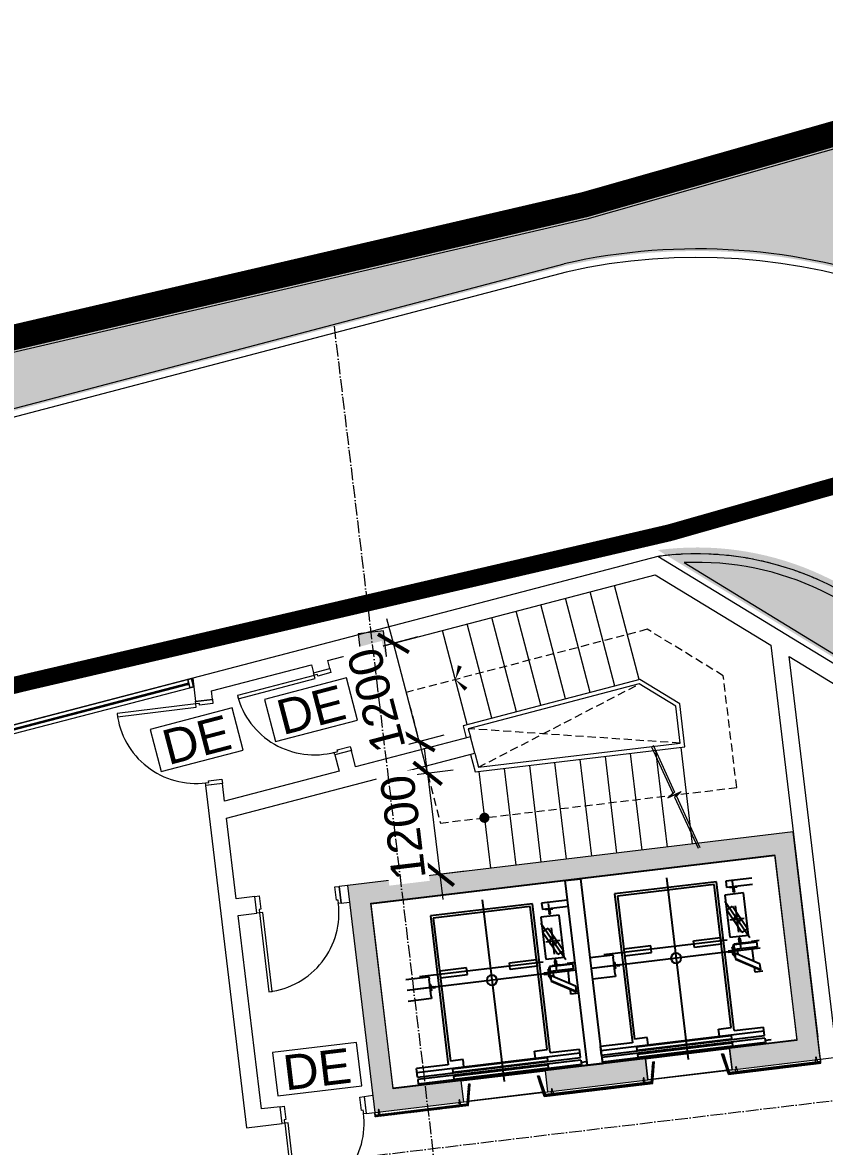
# Model space of a CAD drawing. Header units: millimetres. Extents: x -55734 to 162275, y 47779 to 197208.
# Drawn here: x 62458 to 71928, y 101981 to 115250 of the extents above; entities that cross this region are included whole.
import ezdxf
from ezdxf.enums import TextEntityAlignment as Align
from ezdxf.xclip import XClip

# ---------------------------------------------------------------- set-up
doc = ezdxf.new("R2010")
doc.units = ezdxf.units.MM
doc.header["$XCLIPFRAME"] = 0
for name, pattern in [('Grid Line', [4.2, 3, -0.6, 0, -0.6]), ('HIDDEN2', [4.7625, 3.175, -1.5875]), ('HIDDENX2', [0.75, 0.5, -0.25]), ('PHANTOM', [63.5, 31.75, -6.35, 6.35, -6.35, 6.35, -6.35])]:
    doc.linetypes.add(name, pattern=pattern)
for name, color, linetype, lineweight in [('@ color hatch', 7, 'Continuous', 13), ('A-FLOR-PATT', 8, 'Continuous', 9), ('Core - tb$0$A.Wall', 2, 'Continuous', 25), ('CUA', 31, 'Continuous', 9), ('DIM', 1, 'Continuous', 5), ('GRA', 211, 'Continuous', 9), ('HATCH', 9, 'Continuous', 9), ('HATCH-1', 8, 'Continuous', 5), ('LAT-GACH', 140, 'Continuous', 13), ('NET THAY 2', 55, 'Continuous', 5), ('NET-CAT', 3, 'Continuous', 15), ('NET-THAY', 2, 'Continuous', 9), ('NET-THAY-2', 55, 'Continuous', 13), ('TRUC', 225, 'Continuous', 5), ('X-COT HAM$0$LC.HA', 8, 'Continuous', 9), ('Y-GHI CHU PCCC$0$Z-CT1-GHI CHU TT$0$KI-HIEU', 6, 'Continuous', 13)]:
    doc.layers.add(name, color=color, linetype=linetype, lineweight=lineweight)
for name, color, linetype in [('CGXD', 5, 'HIDDEN2'), ('Core - tb$0$CT3 MBT 11-31$0$Nqh-ME-01', 8, 'Continuous'), ('RD-AB', 4, 'PHANTOM')]:
    doc.layers.add(name, color=color, linetype=linetype)
doc.styles.add('TA1', font='Font - TrueType - Arial.ttf')
doc.styles.add('Y-GHI CHU PCCC$0$Arial', font='Font - TrueType - Arial.ttf')
doc.dimstyles.new('D_200_KTx2', dxfattribs={"dimtxt": 400, "dimasz": 300, "dimexe": 300, "dimexo": 300, "dimgap": 160, "dimtad": 1, "dimdec": 0, "dimzin": 9, "dimtxsty": 'TA1', "dimblk": 'ARCHTICK', "dimcen": 1, "dimdle": 300, "dimclrd": 256, "dimclre": 256, "dimclrt": 7, "dimadec": 0, "dimazin": 0, "dimtfac": 1, "dimtdec": 0, "dimtix": 1, "dimtmove": 1, "dimatfit": 3, "dimldrblk": 'ARCHTICK', "dimfxl": 1, "dimtolj": 1, "dimtzin": 0, "dimlwd": -1, "dimlwe": -1, "dimarcsym": 0})
pattern_1 = [(0, (418126.44, 155406.3), (75, 75), [37.5, -112.5]), (90, (418145.19, 155387.55), (-75, 75), [37.5, -112.5])]

# ---------------------------------------------------------------- blocks, each defined once
blk = doc.blocks.new('ALC1807-ASCENT PLAZA-KET CAU_rvt-1-MẶT BẰNG TẦNG 1')
at = {"layer": 'X-COT HAM$0$LC.HA'}
blk.add_hatch(color=256, dxfattribs=at).paths.add_polyline_path([(66422, 36437), (66458, 36139), (66756, 36175), (66720, 36473)])
at = {"ltscale": 1000}
blk.add_lwpolyline([(66422, 36437), (66458, 36139), (66756, 36175), (66720, 36473)], close=True, dxfattribs=at)
blk = doc.blocks.new('CUA 1 CANH MO - 2 - Type 1000-1152409-MẶT BẰNG TẦNG 1')
at = {"layer": 'CUA', "lineweight": 5}
for p, q in [((-399, -102), (-399, 98)), ((-399, 98), (-349, 98)), ((-349, 98), (-349, -61)), ((551, 98), (601, 98)), ((551, -61), (551, 98)), ((601, 98), (601, -102)), ((-369, -102), (-399, -102)), ((-369, -61), (-369, -102)), ((-349, -61), (-369, -61)), ((571, -61), (551, -61)), ((571, -102), (571, -61)), ((601, -102), (571, -102))]:
    blk.add_line(p, q, dxfattribs=at)
at = {"layer": 'CUA'}
for p, q in [((-328, -102), (-368, -102)), ((-368, -102), (-368, -1040)), ((-328, -1040), (-328, -102)), ((-368, -1040), (-328, -1040))]:
    blk.add_line(p, q, dxfattribs=at)
at = {"layer": 'CUA', "lineweight": 5}
blk.add_arc((-368, -102), 938, 270, 0.5, dxfattribs=at)
blk = doc.blocks.new('*U79')
for points in [[(-1273, 50), (-50, 50), (0, -100), (0, 200), (50, 50), (1381, 50)], [(-1273, 0), (-50, 0), (0, -150), (0, 150), (50, 0), (1381, 0)]]:
    blk.add_lwpolyline(points)
blk = doc.blocks.new('Core - tb$0$CT3 MBT 11-31$0$tm')
at = {"layer": 'Core - tb$0$CT3 MBT 11-31$0$Nqh-ME-01'}
for p, q in [((-130, -1885), (-130, -115)), ((-130, -459), (-130, -150)), ((-270, -1751), (-270, -281)), ((-130, -469), (-130, -378)), ((854, -538), (854, -1663)), ((854, -538), (892, -538)), ((892, -538), (892, -1663)), ((939, -538), (939, -1663)), ((939, -538), (976, -538)), ((976, -538), (976, -1663)), ((-1085, -1125), (1073, -1125)), ((854, -1663), (892, -1663)), ((939, -1663), (976, -1663)), ((-265, -2019), (-728, -1777)), ((-500, -1981), (-500, -1810)), ((-130, -2125), (-130, -1731)), ((-130, -1818), (-130, -1731)), ((-855, -1896), (-952, -1896)), ((-896, -1896), (-818, -1896)), ((-348, -1896), (-662, -1896)), ((-292, -1896), (-144, -1896)), ((-204, -1896), (-282, -1896)), ((957, -2055), (957, -2125))]:
    blk.add_line(p, q, dxfattribs=at)
for points in [[(-260, -115), (-260, -390)], [(0, -390), (0, -115)], [(900, -115), (800, -115)], [(800, -494), (800, -115)], [(845, -115), (845, -2055)], [(900, -115), (900, -2055)], [(930, -2055), (930, -115)], [(930, -115), (985, -115)], [(985, -2055), (985, -115)], [(-260, -390), (-230, -390)], [(-30, -390), (-230, -390)], [(-168, -393), (-93, -393)], [(-168, -399), (-168, -393)], [(-93, -399), (-93, -393)], [(-30, -390), (0, -390)], [(-970, -494), (800, -494)], [(-970, -1706), (-970, -494)], [(-940, -1675), (-940, -525)], [(-940, -525), (760, -525)], [(-310, -525), (-230, -525)], [(-310, -845), (-310, -525)], [(-230, -525), (-230, -845)], [(-167, -400), (-135, -402)], [(-135, -426), (-135, -455)], [(-135, -455), (-125, -455)], [(-134, -424), (-134, -403)], [(-126, -424), (-126, -403)], [(-125, -402), (-93, -400)], [(-125, -426), (-125, -455)], [(760, -675), (760, -525)], [(845, -675), (760, -675)], [(-230, -845), (-310, -845)], [(-230, -1355), (-310, -1355)], [(-310, -1355), (-310, -1675)], [(-230, -1675), (-230, -1355)], [(845, -1525), (760, -1525)], [(760, -1525), (760, -1675)], [(800, -1706), (-970, -1706)], [(760, -1675), (-940, -1675)], [(-310, -1675), (-230, -1675)], [(800, -1706), (800, -2055)], [(-963, -2125), (-963, -1816)], [(-963, -1816), (-888, -1816)], [(-888, -2125), (-888, -1816)], [(-885, -1888), (-885, -1853)], [(-882, -1853), (-885, -1853)], [(-882, -1853), (-882, -1888)], [(-800, -2006), (-800, -1786)], [(-800, -1786), (-300, -1786)], [(-623, -1786), (-661, -1858)], [(-339, -1934), (-623, -1786)], [(-300, -1786), (-300, -2006)], [(-218, -1853), (-218, -1888)], [(-218, -1853), (-215, -1853)], [(-215, -1888), (-215, -1853)], [(-212, -2097), (-212, -1820)], [(-212, -1820), (-149, -1820)], [(-206, -2097), (-206, -1820)], [(-200, -1810), (-60, -1810)], [(-200, -1820), (-200, -1810)], [(-175, -1807), (-175, -1800)], [(-174, -1799), (-136, -1796)], [(-175, -1807), (-86, -1807)], [(-149, -2097), (-149, -1820)], [(-149, -1853), (-90, -1853)], [(-138, -1777), (-138, -1745)], [(-138, -1745), (-122, -1745)], [(-137, -1778), (-136, -1778)], [(-135, -1795), (-135, -1779)], [(-125, -1795), (-125, -1779)], [(-124, -1778), (-123, -1778)], [(-86, -1799), (-124, -1796)], [(-122, -1777), (-122, -1745)], [(-109, -1820), (-36, -1820)], [(-109, -1820), (51, -2097)], [(-86, -1807), (-86, -1800)], [(-60, -1820), (-60, -1810)], [(-43, -1820), (117, -2097)], [(-36, -1820), (123, -2097)], [(-885, -1940), (-885, -1904)], [(-882, -1940), (-885, -1940)], [(-882, -1888), (-831, -1888)], [(-882, -1891), (-831, -1891)], [(-882, -1901), (-831, -1901)], [(-831, -1904), (-882, -1904)], [(-882, -1904), (-882, -1940)], [(-828, -1898), (-828, -1894)], [(-825, -1894), (-825, -1898)], [(-661, -1858), (-377, -2006)], [(-377, -2006), (-339, -1934)], [(-275, -1894), (-275, -1898)], [(-272, -1898), (-272, -1894)], [(-218, -1888), (-269, -1888)], [(-218, -1891), (-269, -1891)], [(-218, -1901), (-269, -1901)], [(-269, -1904), (-218, -1904)], [(-218, -1904), (-218, -1940)], [(-218, -1940), (-215, -1940)], [(-215, -1940), (-215, -1904)], [(-300, -2006), (-800, -2006)], [(-222, -2125), (-222, -2032)], [(-222, -2032), (-212, -2032)], [(-149, -2097), (-212, -2097)], [(13, -2032), (-149, -2032)], [(51, -2097), (123, -2097)], [(143, -2032), (86, -2032)], [(143, -2125), (143, -2032)], [(900, -2055), (800, -2055)], [(930, -2055), (985, -2055)]]:
    blk.add_lwpolyline(points, dxfattribs=at)
for points in [[(-168, -399, 0.396325), (-167, -400)], [(-134, -403, 0.396325), (-135, -402)], [(-135, -425, 0.267949), (-134, -424)], [(-135, -425, 0.267949), (-135, -426)], [(-125, -402, 0.396325), (-126, -403)], [(-126, -424, 0.267949), (-126, -425)], [(-125, -426, 0.267949), (-126, -425)], [(-93, -400, 0.396325), (-93, -399)], [(-174, -1799, 0.390876), (-175, -1800)], [(-138, -1777, 0.414214), (-137, -1778)], [(-135, -1779, 0.414214), (-136, -1778)], [(-136, -1796, 0.390876), (-135, -1795)], [(-124, -1778, 0.414214), (-125, -1779)], [(-125, -1795, 0.390876), (-124, -1796)], [(-123, -1778, 0.414214), (-122, -1777)], [(-86, -1800, 0.390876), (-86, -1799)], [(-885, -1888, 0.414214), (-882, -1891)], [(-882, -1901, 0.414214), (-885, -1904)], [(-825, -1894, 0.414214), (-831, -1888)], [(-828, -1894, 0.414214), (-831, -1891)], [(-831, -1901, 0.414214), (-828, -1898)], [(-831, -1904, 0.414214), (-825, -1898)], [(-275, -1894, -0.414214), (-269, -1888)], [(-269, -1904, -0.414214), (-275, -1898)], [(-272, -1894, -0.414214), (-269, -1891)], [(-269, -1901, -0.414214), (-272, -1898)], [(-215, -1888, -0.414214), (-218, -1891)], [(-218, -1901, -0.414214), (-215, -1904)]]:
    blk.add_lwpolyline(points, format="xyb", dxfattribs=at)
for centre, radius in [((-130, -1125), 60), ((-500, -1896), 40)]:
    blk.add_circle(centre, radius, dxfattribs=at)
blk = doc.blocks.new('A$C1F5A74C7')
at = {"color": 0, "lineweight": 5}
for p, q in [((0, 10), (0, 12)), ((0, 10), (21, 10)), ((3, 8), (3, 10)), ((3, 5), (3, 7)), ((5, 91), (10, 94)), ((5, 91), (5, 29)), ((5, 91), (15, 91)), ((6, 78), (5, 75)), ((5, 75), (8, 75)), ((6, 72), (5, 69)), ((5, 69), (8, 69)), ((6, 66), (5, 63)), ((5, 63), (8, 63)), ((6, 60), (5, 57)), ((5, 57), (8, 57)), ((6, 54), (5, 51)), ((5, 51), (8, 51)), ((5, 49), (8, 49)), ((5, 10), (5, 29)), ((8, 5), (5, 5)), ((7, 80), (6, 78)), ((6, 78), (10, 78)), ((8, 73), (6, 72)), ((8, 67), (6, 66)), ((8, 61), (6, 60)), ((8, 55), (6, 54)), ((8, 82), (7, 80)), ((7, 81), (10, 81)), ((7, 80), (10, 80)), ((7, 29), (7, 76)), ((7, 10), (7, 31)), ((7, 9), (7, 10)), ((7, 5), (7, 8)), ((7, 5), (7, 5)), ((9, 84), (8, 82)), ((8, 83), (10, 83)), ((8, 73), (8, 75)), ((8, 69), (8, 67)), ((8, 61), (8, 63)), ((8, 57), (8, 55)), ((8, 51), (8, 49)), ((10, 87), (9, 85)), ((9, 85), (12, 86)), ((10, 5), (9, 5)), ((10, 99), (10, 11)), ((10, 94), (15, 91)), ((10, 87), (12, 85)), ((10, 41), (10, 80)), ((10, 78), (15, 78)), ((10, 41), (11, 41)), ((10, 13), (10, 0)), ((12, 5), (10, 5)), ((11, 84), (13, 84)), ((11, 81), (14, 82)), ((11, 41), (11, 80)), ((11, 80), (14, 80)), ((12, 84), (12, 83)), ((12, 73), (12, 75)), ((12, 75), (15, 75)), ((12, 73), (15, 72)), ((12, 69), (12, 67)), ((12, 69), (15, 69)), ((12, 67), (15, 66)), ((12, 61), (12, 63)), ((12, 63), (15, 63)), ((12, 61), (15, 60)), ((12, 57), (12, 55)), ((12, 57), (15, 57)), ((12, 55), (15, 54)), ((12, 49), (12, 51)), ((12, 51), (15, 51)), ((12, 49), (15, 49)), ((12, 5), (12, 5)), ((13, 82), (14, 80)), ((16, 5), (13, 5)), ((14, 80), (15, 78)), ((14, 29), (14, 76)), ((14, 10), (14, 31)), ((14, 9), (14, 10)), ((14, 5), (14, 8)), ((15, 91), (15, 29)), ((15, 78), (15, 75)), ((15, 72), (15, 69)), ((15, 66), (15, 63)), ((15, 60), (15, 57)), ((15, 54), (15, 51)), ((15, 10), (15, 29)), ((18, 10), (18, 8)), ((18, 7), (18, 5)), ((21, 10), (21, 12))]:
    blk.add_line(p, q, dxfattribs=at)
for centre, radius, start, end in [((5, 7), 2.77, 227.3489, 309.0524), ((10, 15), 10.9, 250.5292, 255.5659), ((10, 15), 10.9, 263.51, 276.4907), ((10, 15), 10.9, 284.1671, 289.4715), ((16, 7), 2.77, 230.845, 312.6565)]:
    blk.add_arc(centre, radius, start, end, dxfattribs=at)
blk = doc.blocks.new('*U73')
for p, q in [((11, 0), (11, 0)), ((12, 0), (11, 0)), ((12, 0), (12, 0)), ((14, 0), (13, 0)), ((14, 3), (14, 4)), ((14, 2), (14, 3)), ((14, 2), (14, 2)), ((14, 0), (14, 1)), ((14, 0), (14, -1)), ((14, 0), (15, 0)), ((16, 0), (16, 0)), ((17, 0), (17, 0)), ((17, 0), (18, 0)), ((48, 10), (48, -10)), ((14, -2), (14, -3)), ((14, -2), (14, -2)), ((14, -3), (14, -4))]:
    blk.add_line(p, q)
blk.add_lwpolyline([(50, 10), (9, 10, 0.414215), (7, 8), (7, -8, 0.414214), (9, -10), (50, -10)], format="xyb")
for radius in [2.9, 0.712]:
    blk.add_circle((14, 0), radius)
at = {"extrusion": (0, 0, -1), "xscale": 0.3999999999068677, "yscale": 0.3999999999068677, "zscale": -0.4, "rotation": 90.00000000000001}
blk.add_blockref('A$C1F5A74C7', (-43, -4), dxfattribs=at)
blk = doc.blocks.new('A$C480F4123')
at = {"layer": 'GRA', "transparency": 33554687}
h = blk.add_hatch(dxfattribs=at)
h.set_pattern_fill('ANSI37', color=159, scale=50, angle=652.0858, style=0)
h.set_pattern_definition([(337.085768, (32902.201, 181537.189), (2.43345473, 5.7568045), []), (67.085768, (32902.201, 181537.189), (-5.7568045, 2.43345473), [])])
h.paths.add_polyline_path([(69500, 30827), (69520, 31081), (69499, 31078), (69481, 30845)])
h = blk.add_hatch(dxfattribs=at)
h.set_pattern_fill('ANSI37', color=159, scale=50, angle=652.0858, style=0)
h.set_pattern_definition([(337.085768, (32703.6204, 181513.402), (2.43345473, 5.7568045), []), (67.085768, (32703.6204, 181513.402), (-5.7568045, 2.43345473), [])])
h.paths.add_polyline_path([(70393, 30934), (70314, 31176), (70334, 31178), (70407, 30956)])
h = blk.add_hatch(dxfattribs=at)
h.set_pattern_fill('ANSI37', color=159, scale=50, angle=276.8306, style=0)
h.set_pattern_definition([(321.8306493, (33216.617, 304596.5165), (3.86242455, 4.91367241), []), (51.8306493, (33216.617, 304596.5165), (-4.91367241, 3.86242455), [])])
h.paths.add_polyline_path([(70393, 30934), (71486, 31065), (71480, 31114), (71483, 31084), (70407, 30956)])
h = blk.add_hatch(dxfattribs=at)
h.set_pattern_fill('ANSI37', color=159, scale=50, angle=652.0858, style=0)
h.set_pattern_definition([(337.085768, (30529.163, 181252.934), (2.43345473, 5.7568045), []), (67.085768, (30529.163, 181252.934), (-5.7568045, 2.43345473), [])])
h.paths.add_polyline_path([(68219, 30673), (68140, 30916), (68160, 30918), (68233, 30695)])
h = blk.add_hatch(dxfattribs=at)
h.set_pattern_fill('ANSI37', color=159, scale=50, angle=652.0858, style=0)
h.set_pattern_definition([(337.085768, (30727.743, 181276.721), (2.43345473, 5.7568045), []), (67.085768, (30727.743, 181276.721), (-5.7568045, 2.43345473), [])])
h.paths.add_polyline_path([(67325, 30566), (67345, 30820), (67325, 30818), (67307, 30584)])
h = blk.add_hatch(dxfattribs=at)
h.set_pattern_fill('ANSI37', color=159, scale=50, angle=276.8306, style=0)
h.set_pattern_definition([(321.8306493, (31042.1595, 304336.0483), (3.86242455, 4.91367241), []), (51.8306493, (31042.1595, 304336.0483), (-4.91367241, 3.86242455), [])])
h.paths.add_polyline_path([(68219, 30673), (69500, 30827), (69481, 30845), (68233, 30695)])
h = blk.add_hatch(dxfattribs=at)
h.set_pattern_fill('ANSI37', color=159, scale=50, angle=276.8306, style=0)
h.set_pattern_definition([(321.8306493, (31240.74, 304359.8353), (3.86242455, 4.91367241), []), (51.8306493, (31240.74, 304359.8353), (-4.91367241, 3.86242455), [])])
h.paths.add_polyline_path([(67325, 30566), (66223, 30434), (66217, 30484), (66221, 30454), (67307, 30584)])
at = {"layer": 'NET-CAT'}
h = blk.add_hatch(color=256, dxfattribs=at)
h.dxf.hatch_style = 1
h.paths.add_polyline_path([(71159, 33795), (65896, 33165), (66217, 30484), (67270, 30610), (67240, 30858), (66436, 30762), (66174, 32946), (70940, 33517), (71202, 31333), (70407, 31238), (70437, 30989), (71480, 31114)])
h.paths.add_polyline_path([(69415, 31119), (68233, 30977), (68263, 30729), (69444, 30870)], flags=17)
at = {"layer": 'Core - tb$0$A.Wall', "ltscale": 0.5}
blk.add_lwpolyline([(68908, 31058), (68729, 31037), (68468, 33221), (68646, 33242)], close=True, dxfattribs=at)
at = {"layer": 'GRA'}
for points in [[(69500, 30827), (69520, 31081), (69499, 31078), (69481, 30845)], [(70393, 30934), (70314, 31176), (70334, 31178), (70407, 30956)], [(70393, 30934), (71486, 31065), (71480, 31114), (71483, 31084), (70407, 30956)], [(68219, 30673), (68140, 30916), (68160, 30918), (68233, 30695)], [(67325, 30566), (67345, 30820), (67325, 30818), (67307, 30584)], [(68219, 30673), (69500, 30827), (69481, 30845), (68233, 30695)], [(67325, 30566), (66223, 30434), (66217, 30484), (66221, 30454), (67307, 30584)]]:
    blk.add_lwpolyline(points, close=True, dxfattribs=at)
at = {"layer": 'HATCH'}
for p, q in [((69415, 31119), (70407, 31238)), ((70407, 31238), (69415, 31119)), ((68233, 30977), (67240, 30858)), ((70437, 30989), (69444, 30870)), ((69444, 30870), (70437, 30989)), ((67270, 30610), (68263, 30729))]:
    blk.add_line(p, q, dxfattribs=at)
at = {"layer": 'LAT-GACH'}
for p, q in [((69415, 31119), (70407, 31238)), ((67240, 30858), (68233, 30977)), ((70378, 30982), (69504, 30878)), ((68203, 30722), (67329, 30617))]:
    blk.add_line(p, q, dxfattribs=at)
at = {"layer": 'NET-CAT'}
for p, q in [((71159, 33795), (65896, 33165)), ((71480, 31114), (71159, 33795)), ((66174, 32946), (70940, 33517)), ((70940, 33517), (71202, 31333)), ((65896, 33165), (66217, 30484)), ((66436, 30762), (66174, 32946)), ((71202, 31333), (70407, 31238)), ((70407, 31238), (70437, 30989)), ((70437, 30989), (70407, 31238)), ((69415, 31119), (68233, 30977)), ((69415, 31119), (69444, 30870)), ((69444, 30870), (69415, 31119)), ((70437, 30989), (71480, 31114)), ((68263, 30729), (68233, 30977)), ((67240, 30858), (66436, 30762)), ((67270, 30610), (67240, 30858)), ((68263, 30729), (69444, 30870)), ((66217, 30484), (67270, 30610))]:
    blk.add_line(p, q, dxfattribs=at)
at = {"layer": 'Core - tb$0$CT3 MBT 11-31$0$Nqh-ME-01', "extrusion": (0, 0, -1), "zscale": -1, "rotation": 263.1693507407662}
for p in [(-68674, 32042), (-66500, 31782)]:
    blk.add_blockref('Core - tb$0$CT3 MBT 11-31$0$tm', p, dxfattribs=at)
at = {"layer": 'GRA', "xscale": -1, "rotation": 276.8306492592343}
for p in [(71436, 31059), (70493, 30946), (68318, 30685)]:
    blk.add_blockref('*U73', p, dxfattribs=at)
at = {"layer": 'GRA', "rotation": 96.83064925923432}
for p in [(69401, 30815), (69401, 30815), (66273, 30440), (66273, 30440), (67226, 30554), (67226, 30554)]:
    blk.add_blockref('*U73', p, dxfattribs=at)
blk = doc.blocks.new('_ARCHTICK')
at = {"color": 0, "linetype": 'ByBlock', "const_width": 0.15}
blk.add_lwpolyline([(-0.5, -0.5), (0.5, 0.5)], dxfattribs=at)
blk = doc.blocks.new('*D153')
at = {"layer": 'Defpoints', "color": 0, "transparency": 16777216}
for p in [(67841, 106457), (67984, 105266), (67385, 105194)]:
    blk.add_point(p, dxfattribs=at)
at = {"layer": 'DIM', "transparency": 16777216}
for p, q in [((67242, 106386), (67206, 106683)), ((67543, 106422), (66944, 106350)), ((67242, 106386), (67385, 105194)), ((67686, 105230), (67087, 105158)), ((67385, 105194), (67421, 104896))]:
    blk.add_line(p, q, dxfattribs=at)
at = {"layer": 'DIM', "transparency": 16777216, "xscale": 300, "yscale": 300, "zscale": 300}
for p, rotation in [((67242, 106386), 276.8306492592343), ((67385, 105194), 96.83064925923432)]:
    blk.add_blockref('_ARCHTICK', p, dxfattribs=dict(at, rotation=rotation))
at = {"layer": 'DIM', "color": 7, "transparency": 16777216, "insert": (66952, 105746), "char_height": 400, "attachment_point": 5, "rotation": 96.8306, "style": 'TA1', "bg_fill": 3, "box_fill_scale": 1.1, "bg_fill_color": 256, "bg_fill_true_color": 13158600, "bg_fill_transparency": 0}
blk.add_mtext('\\A1;1200', dxfattribs=at)
blk = doc.blocks.new('*D154')
at = {"layer": 'Defpoints', "color": 0, "transparency": 16777216}
for p in [(67418, 108074), (67722, 106913)]:
    blk.add_point(p, dxfattribs=at)
at = {"layer": 'DIM', "transparency": 16777216}
for p, q in [((66838, 107922), (66762, 108212)), ((67128, 107998), (66548, 107846)), ((67142, 106761), (66838, 107922)), ((67432, 106837), (66851, 106685)), ((67142, 106761), (67218, 106471))]:
    blk.add_line(p, q, dxfattribs=at)
at = {"layer": 'DIM', "transparency": 16777216, "xscale": 300, "yscale": 300, "zscale": 300}
for p, rotation in [((66838, 107922), 284.6628127972318), ((67142, 106761), 104.6628127972318)]:
    blk.add_blockref('_ARCHTICK', p, dxfattribs=dict(at, rotation=rotation))
at = {"layer": 'DIM', "color": 7, "transparency": 16777216, "insert": (66637, 107249), "char_height": 400, "attachment_point": 5, "rotation": 104.6628, "style": 'TA1', "bg_fill": 3, "box_fill_scale": 1.1, "bg_fill_color": 256, "bg_fill_true_color": 13158600, "bg_fill_transparency": 0}
blk.add_mtext('\\A1;1200', dxfattribs=at)
at = {"layer": 'Defpoints', "color": 0, "transparency": 16777216}
blk.add_point((66838, 107922), dxfattribs=at)
blk = doc.blocks.new('A$C1F0A2BF7')
at = {"layer": '@ color hatch', "ltscale": 0.5}
h = blk.add_hatch(dxfattribs=at)
h.set_pattern_fill('CROSS', color=139, scale=300)
h.set_pattern_definition(pattern_1)
edge = h.paths.add_edge_path()
edge.add_line((100731, 69175.5), (117344.8, 73191.9))
edge.add_line((117344.8, 73191.9), (124832.7, 74932.4))
edge.add_line((124832.7, 74932.4), (131039.2, 76695.7))
edge.add_line((131039.2, 76695.7), (133013.3, 70495.4))
edge.add_arc((134613, 73608.5), 3500, 216.35249, 242.80246, ccw=False)
edge.add_arc((126156.4, 67384.6), 7000, 36.35249, 102.75231)
edge.add_line((124611.3, 74211.9), (103519, 68669.4))
edge.add_arc((102696.6, 72071.4), 3500, 235.83425, 283.59075, ccw=False)
h = blk.add_hatch(dxfattribs=at)
h.set_pattern_fill('CROSS', color=139, scale=300)
h.set_pattern_definition(pattern_1)
edge = h.paths.add_edge_path()
edge.add_line((125695.1, 70854), (129393.9, 68594.1))
edge.add_line((129393.9, 68594.1), (130416.7, 65457.8))
edge.add_line((130416.7, 65457.8), (133732.3, 65855.7))
edge.add_line((133732.3, 65855.7), (136819.4, 66965.3))
edge.add_arc((134613, 73608.5), 7000, 216.35249, 288.37284, ccw=False)
edge.add_arc((126156.4, 67384.6), 3500, 36.35249, 97.5737)
at = {"layer": 'CGXD', "ltscale": 200, "const_width": 200, "elevation": 0}
blk.add_lwpolyline([(153561.1, 72890.8), (130418, 65461.2), (128403.5, 71788.7), (125832.2, 71058.2), (118267.2, 69299.8), (97389.2, 64252.5), (95665.1, 76400.8), (89158.6, 76288.4), (80095.2, 76240.2), (75966.3, 76254.7), (71950.1, 76296), (68041.4, 76232.4), (63824.1, 76163.2), (62710.9, 76152.8), (59200.8, 76148.4), (53256.4, 76129.8), (50614.3, 76167.4), (49470.6, 76197.6), (45331.3, 75911)], dxfattribs=at)
at = {"layer": 'RD-AB', "ltscale": 30, "const_width": 300, "elevation": 0}
blk.add_lwpolyline([(152338.7, 76699.2), (133013.3, 70495.2), (131039.2, 76695.5), (124832.5, 74932.3), (117344.6, 73191.8), (100730.8, 69175.3), (99106.1, 80624), (95474, 80397.9), (89113.6, 80288), (80091.7, 80240), (75994.1, 80254.4), (71938.4, 80296.2), (67976, 80231.7), (63772.8, 80162.8), (62689.8, 80152.6), (59192.3, 80148.3), (53278.8, 80129.8), (50695.7, 80166.5), (49385.2, 80201.1), (45942.7, 79962.7)], dxfattribs=at)
blk = doc.blocks.new('*U163')
for p, q in [((17781, 100, 0), (50, 100, 0)), ((17781, 0, 0), (50, 0, 0)), ((17768, 58, 0), (63, 58, 0)), ((17768, 42, 0), (63, 42, 0))]:
    blk.add_line(p, q)
at = {"ltscale": 100}
for p, q in [((50, 61, 0), (50, 39, 0)), ((50, 61, 0), (50, 39, 0)), ((17781, 61, 0), (17781, 39, 0)), ((17781, 61, 0), (17781, 39, 0))]:
    blk.add_line(p, q, dxfattribs=at)
at = {"color": 1, "lineweight": 0, "ltscale": 10}
blk.add_line((57, 50, 0), (17775, 50, 0), dxfattribs=at)
at = {"ltscale": 25, "elevation": 0}
for points in [[(0, 0), (50, 0), (50, 100), (0, 100)], [(2, 2), (48, 2), (48, 98), (2, 98)]]:
    blk.add_lwpolyline(points, close=True, dxfattribs=at)
at = {"elevation": 0}
for points in [[(50, 39), (50, 61), (63, 61, -0.414214), (63, 60), (63, 57, -0.414214), (63, 56, -0.414214), (62, 57), (62, 59, 0.414214), (62, 60), (52, 60, 0.414214), (51, 59), (51, 40, 0.414214), (52, 40), (62, 40, 0.414214), (62, 40), (62, 43, -0.414214), (63, 43, -0.414214), (63, 43), (63, 39, -0.414214), (63, 39), (50, 39)], [(17781, 39), (17781, 61), (17769, 61, 0.414214), (17768, 60), (17768, 57, 0.414214), (17769, 56, 0.414214), (17769, 57), (17769, 59, -0.414214), (17770, 60), (17780, 60, -0.414214), (17780, 59), (17780, 40, -0.414214), (17780, 40), (17770, 40, -0.414214), (17769, 40), (17769, 43, 0.414214), (17769, 43, 0.414214), (17768, 43), (17768, 39, 0.414214), (17769, 39), (17781, 39)]]:
    blk.add_lwpolyline(points, format="xyb", dxfattribs=at)
for points in [[(50, 40), (50, 59)], [(50, 40), (50, 59)], [(17781, 40), (17781, 59)], [(17781, 40), (17781, 59)]]:
    blk.add_lwpolyline(points, dxfattribs=at)
for points in [[(57, 52, 0.110226), (57, 52), (57, 48, 0.110226), (57, 48, 0.547587), (60, 47, -0.371535), (61, 47, 0.207699), (65, 47, -0.626616), (65, 47, -0.088099), (63, 42), (63, 44), (60, 44), (60, 43), (56, 46, -0.26277), (55, 47), (55, 50), (55, 53, -0.26277), (56, 54), (60, 57), (60, 56), (63, 56), (63, 58, -0.088099), (65, 53, -0.626616), (65, 53, 0.207699), (61, 53, -0.371535), (60, 53, 0.547587)], [(17775, 52, -0.110226), (17775, 52), (17775, 48, -0.110226), (17775, 48, -0.547587), (17771, 47, 0.371535), (17771, 47, -0.207699), (17767, 47, 0.626616), (17766, 47, 0.088099), (17768, 42), (17768, 44), (17771, 44), (17771, 43), (17776, 46, 0.26277), (17776, 47), (17776, 50), (17776, 53, 0.26277), (17776, 54), (17771, 57), (17771, 56), (17768, 56), (17768, 58, 0.088099), (17766, 53, 0.626616), (17767, 53, -0.207699), (17771, 53, 0.371535), (17771, 53, -0.547587)]]:
    blk.add_lwpolyline(points, format="xyb", close=True)
for points in [[(57, 47), (57, 52), (17775, 52), (17775, 47)], [(17831, 100), (17831, 0), (17781, 0), (17781, 100)], [(17829, 98), (17829, 2), (17783, 2), (17783, 98)]]:
    blk.add_lwpolyline(points, close=True)
blk = doc.blocks.new('Y-GHI CHU PCCC$0$A$C53D4240F')
at = {"color": 8, "ltscale": 30}
blk.add_lwpolyline([(-266.7, -137.5), (266.7, -137.5), (266.7, 137.5), (-266.7, 137.5)], close=True, dxfattribs=at)
at = {"color": 8, "style": 'Y-GHI CHU PCCC$0$Arial'}
blk.add_text('DE', height=220, dxfattribs=at).set_placement((0, 0), align=Align.MIDDLE_CENTER)

msp = doc.modelspace()

# ---------------------------------------------------------------- hatches: boundary and pattern name
at = {"layer": 'A-FLOR-PATT', "lineweight": 5}
h = msp.add_hatch(dxfattribs=at)
h.set_pattern_fill('FP_18', color=256, style=0, pattern_type=2)
h.set_pattern_definition([(65.794, (-2666125.7, -421317.08), (-45.0863716, 118.728163), [23.812, -155.793]), (20.794, (-2666125.7, -421317.08), (-45.0861513, 118.727583), [23.813, -103.188]), (110.794, (-2666125.7, -421317.08), (-118.727583, -45.0861513), [23.813, -103.188])])
h.paths.add_polyline_path([(74752.3, 103659.4), (77973.8, 104045.3), (79630.8, 104640.6), (79335.8, 104615.4), (79040.1, 104602.5), (78744.1, 104602), (78448.3, 104613.8), (78131.3, 104640.6), (77823.8, 104680.2), (77567.5, 104722.9), (77277.7, 104783.6), (76990.8, 104856.4), (76707.1, 104941), (76427.3, 105037.4), (76151.6, 105145.4), (75880.8, 105264.8), (75615.1, 105395.4), (75355.1, 105536.9), (75101.2, 105689.2), (74853.9, 105851.9), (74613.6, 106024.7), (74380.7, 106207.5), (74155.7, 106399.7), (73938.8, 106601.2), (73711.5, 106832.6), (73531.2, 107030.5), (73341.2, 107257.4), (73040.1, 107646.6), (72910.6, 107793.9), (72772.9, 107933.5), (72627.4, 108064.9), (72474.5, 108187.7), (72314.8, 108301.5), (72148.2, 108406.3), (71962.2, 108507.7), (71770.6, 108597.3), (71618.7, 108659.4), (71433.2, 108723.1), (71244.4, 108776), (71052.8, 108817.8), (70859.2, 108848.6), (70664.1, 108868.2), (70468.1, 108876.5), (70272.1, 108873.5), (73743.7, 106752.3), (74745.9, 103679)], flags=0)

# ---------------------------------------------------------------- linework, layer by layer
at = {"layer": 'HATCH-1', "linetype": 'HIDDEN2', "ltscale": 30}
for p, q in [((67841.3, 106457.3, 0), (69740.8, 107441.2, 0)), ((70224.2, 106742.7, 0), (67722, 106913, 0))]:
    msp.add_line(p, q, dxfattribs=at)
at = {"layer": 'HATCH-1', "linetype": 'HIDDEN2', "ltscale": 30, "elevation": 0}
msp.add_lwpolyline([(67393.2, 105799.3), (70891.3, 106218.4), (70733.3, 107537.9), (69835.9, 108086.3), (66989.7, 107341.6)], close=True, dxfattribs=at)
at = {"layer": 'HATCH-1', "elevation": 0}
msp.add_lwpolyline([(67694.4, 107379.8, 50, 0, 0), (67570.2, 107493.5, 0, 50, 0), (67622.8, 107653.4, 50, 50, 0)], format="xyseb", dxfattribs=at)
at = {"layer": 'HATCH-1', "linetype": 'HIDDENX2', "ltscale": 100, "const_width": 60, "elevation": 0}
msp.add_lwpolyline([(67912.6, 105831.5, -1), (67912.6, 105891.5, -1)], format="xyb", close=True, dxfattribs=at)
at = {"layer": 'NET-CAT'}
for p, q in [((69961.2, 108946.2, 0), (64469.4, 107509.2, 0)), ((73660.1, 106686.2, 0), (69961.2, 108946.2, 0)), ((66062.8, 107719.4, 0), (69929.6, 108731.2, 0)), ((69929.6, 108731.2, 0), (71293.2, 107898, 0)), ((71294.4, 107898.1, 0), (71848.6, 103271.2, 0)), ((72053.2, 103235.4, 0), (71510.6, 107765.2, 0)), ((71510.6, 107765.2, 0), (73492.8, 106554, 0)), ((64688.7, 107359.9, 0), (65869.4, 107668.8, 0)), ((65869.4, 107668.8, 0), (65894.7, 107572, 0)), ((65894.7, 107572, 0), (66088.2, 107622.7, 0)), ((66088.2, 107622.7, 0), (66062.8, 107719.4, 0)), ((64469.4, 107509.2, 0), (64502.2, 107235.9, 0)), ((64700.7, 107259.7, 0), (64688.7, 107359.9, 0)), ((64502.2, 107235.9, 0), (64700.7, 107259.7, 0)), ((67747.3, 106816.4, 0), (66391.9, 106461.7, 0)), ((67797.9, 106622.9, 0), (67747.3, 106816.4, 0)), ((64868.8, 105856.5, 0), (67797.9, 106622.9, 0)), ((66341.3, 106655.2, 0), (66147.8, 106604.6, 0)), ((66147.8, 106604.6, 0), (66198.4, 106411.1, 0)), ((66391.9, 106461.7, 0), (66341.3, 106655.2, 0)), ((66198.4, 106411.1, 0), (64844.8, 106057, 0)), ((64819.7, 106266.8, 0), (64621.1, 106243, 0)), ((64621.1, 106243, 0), (65105.2, 102201.7, 0)), ((64844.8, 106057, 0), (64819.7, 106266.8, 0)), ((64982.6, 104906.3, 0), (64868.8, 105856.5, 0)), ((71878.4, 103023, 0), (71558.4, 105694, 0)), ((66572.8, 104855, 0), (71338.8, 105425.9, 0)), ((71338.8, 105425.9, 0), (71600.4, 103241.5, 0)), ((66296.1, 105063.6, 0), (66195.8, 105051.6, 0)), ((66195.8, 105051.6, 0), (66219.6, 104853, 0)), ((65202.9, 104932.7, 0), (64982.6, 104906.3, 0)), ((65226.7, 104734.1, 0), (65202.9, 104932.7, 0)), ((66219.6, 104853, 0), (66319.8, 104865, 0)), ((66834.5, 102670.6, 0), (66572.8, 104855, 0)), ((65006.4, 104707.7, 0), (65226.7, 104734.1, 0)), ((65280, 102424, 0), (65006.4, 104707.7, 0)), ((71600.4, 103241.5, 0), (66834.5, 102670.6, 0)), ((71879.6, 103013.1, 0), (72275.5, 103060.6, 0)), ((66593.4, 102581.4, 0), (66493.4, 102569.4, 0)), ((66493.4, 102569.4, 0), (66517.2, 102370.8, 0)), ((65500.5, 102450.4, 0), (65280, 102424, 0)), ((65524.3, 102251.9, 0), (65500.5, 102450.4, 0)), ((66517.2, 102370.8, 0), (66617.2, 102382.8, 0)), ((65105.2, 102201.7, 0), (65524.3, 102251.9, 0))]:
    msp.add_line(p, q, dxfattribs=at)
at = {"layer": 'NET-THAY'}
for p, q in [((69098.7, 113024.6, 0), (75305.3, 114787.9, 0)), ((75239.4, 114665.2, 0), (69123.7, 112927.8, 0)), ((61610.8, 111284.1, 0), (69098.7, 113024.6, 0)), ((69123.7, 112927.8, 0), (61633.9, 111186.8, 0)), ((47823.9, 106875.2, 0), (68853.6, 112401.3, 0)), ((68877.3, 112304.1, 0), (47849.3, 106778.5, 0)), ((70272.1, 108873.5, 0), (73743.7, 106752.3, 0)), ((64469.4, 107509.2, 0), (48530.3, 103355.9, 0))]:
    msp.add_line(p, q, dxfattribs=at)
at = {"layer": 'NET-THAY', "elevation": 0}
for points in [[(67803.9, 106402.5), (70279.8, 106699), (70218.9, 107207.7), (69748.8, 107495), (67661, 106948.7), (67698.9, 106803.8)], [(67841.3, 106457.3), (70224.2, 106742.7), (70172.1, 107177.6), (69740.8, 107441.2), (67722, 106913), (67747.3, 106816.4)], [(67749.6, 106610.3), (67803.9, 106402.5)], [(67797.9, 106622.9), (67841.3, 106457.3)]]:
    msp.add_lwpolyline(points, dxfattribs=at)
at = {"layer": 'NET-THAY'}
for radius, start, end in [(7100, 36.35249, 102.76624), (7000, 36.35249, 102.75231), (3500, 94.89466, 97.57431), (3500, 36.35249, 94.89466), (3500, 92.77153, 94.5377), (3500, 89.34571, 91.115), (3500, 85.91942, 87.69231), (3500, 82.49257, 84.26963), (3400, 36.35249, 92.53548), (3500, 79.06502, 80.84695), (3500, 75.63659, 77.42427), (3500, 72.20703, 74.0016), (3500, 68.77597, 70.57894), (3500, 65.3429, 67.15628)]:
    msp.add_arc((70422.5, 105476.8, 0), radius, start, end, dxfattribs=at)
at = {"layer": 'NET-THAY-2'}
for p, q in [((69741, 107492.9, 0), (69449.9, 108605.5, 0)), ((69160.5, 107341.1, 0), (68869.4, 108453.6, 0)), ((69450.8, 107417, 0), (69159.7, 108529.5, 0)), ((68580.1, 107189.2, 0), (68289, 108301.7, 0)), ((68870.3, 107265.1, 0), (68579.2, 108377.7, 0)), ((67999.6, 107037.3, 0), (67708.5, 108149.9, 0)), ((68289.8, 107113.2, 0), (67998.7, 108225.8, 0)), ((67709.4, 106961.4, 0), (67418.3, 108073.9, 0)), ((70230.2, 106693.1, 0), (70367, 105551.2, 0)), ((69038.7, 106550.4, 0), (69175.5, 105408.5, 0)), ((69336.6, 106586, 0), (69473.3, 105444.2, 0)), ((69634.4, 106621.7, 0), (69771.2, 105479.9, 0)), ((69932.3, 106657.4, 0), (70069.1, 105515.6, 0)), ((68145.1, 106443.3, 0), (68281.9, 105301.5, 0)), ((68443, 106479, 0), (68579.7, 105337.2, 0)), ((68740.8, 106514.7, 0), (68877.6, 105372.8, 0)), ((67847.2, 106407.6, 0), (67984, 105265.8, 0))]:
    msp.add_line(p, q, dxfattribs=at)
at = {"layer": 'TRUC', "linetype": 'Grid Line', "ltscale": 50}
for p, q in [((66138.3, 111664, 0), (70105.1, 78541.2, 0)), ((41585.1, 98876.3, 0), (106103, 106604.6, 0))]:
    msp.add_line(p, q, dxfattribs=at)

# ---------------------------------------------------------------- block references
msp.add_blockref('A$C480F4123', (399.9, 71898.9, 0))
at = {"layer": 'CUA'}
for p, rotation in [((66094.5, 107212.3, 0), 284.6628127972318), ((64651.1, 106852.3, 0), 276.8306492592329), ((65610.2, 104883, 0), 6.830649259233359), ((65907.9, 102400.8, 0), 6.830649259234216)]:
    msp.add_blockref('CUA 1 CANH MO - 2 - Type 1000-1152409-MẶT BẰNG TẦNG 1', p, dxfattribs=dict(at, rotation=rotation))
at = {"layer": 'HATCH-1', "xscale": 0.4999999999999997, "yscale": 0.4999999999999997, "zscale": 0.4999999999999997, "rotation": 294.6628127972297}
msp.add_blockref('*U79', (70146.7, 106129.1, 0), dxfattribs=at)
at = {"layer": 'NET-CAT'}
msp.add_blockref('ALC1807-ASCENT PLAZA-KET CAU_rvt-1-MẶT BẰNG TẦNG 1', (-0.1, 71594.6, 0), dxfattribs=at)

# ---------------------------------------------------------------- next in the draw order: dimensions: what is measured, and where the dimension line sits
at = {"layer": 'DIM'}
dim = msp.add_linear_dim(base=(67384.8, 105194, 0), p1=(67841.3, 106457.3, 0), p2=(67984, 105265.8, 0), angle=96.83065, dimstyle='D_200_KTx2', override={"dimtfill": 1, "dimarcsym": 2}, dxfattribs=at)
dim.commit()
dim.dimension.update_dxf_attribs({"geometry": '*D153', "text_midpoint": (66951.8, 105746.5, 0)})

# ---------------------------------------------------------------- next in the draw order: dimensions: what is measured, and where the dimension line sits
dim = msp.add_aligned_dim(p1=(67722, 106913, 0), p2=(67418.3, 108073.9, 0), distance=600, dimstyle='D_200_KTx2', override={"dimtfill": 1, "dimarcsym": 2}, dxfattribs=at)
dim.commit()
dim.dimension.update_dxf_attribs({"geometry": '*D154', "text_midpoint": (66637.3, 107249.4, 0)})

# ---------------------------------------------------------------- next in the draw order: block references
at = {"layer": 'NET THAY 2'}
ref = msp.add_blockref('A$C1F0A2BF7', (-55733.8, 38167.8, 0), dxfattribs=at)
XClip(ref).set_block_clipping_path([(-27462.6186291156, 51738.6749988016), (137958.5174097056, 152520.3806320981)])

# ---------------------------------------------------------------- next in the draw order: linework, layer by layer
at = {"layer": 'CUA', "elevation": 0}
for points in [[(64469.4, 107509.2), (47201.1, 103009.5)], [(64456.2, 107505.8), (64469.4, 107509.2)], [(64456.7, 107503.9), (64467.7, 107506.7), (64479.4, 107408.8)], [(64469.4, 107509.2), (64481.4, 107409)]]:
    msp.add_lwpolyline(points, dxfattribs=at)
at = {"layer": 'TRUC', "linetype": 'Grid Line', "ltscale": 50}
msp.add_line((66138.3, 111664, 0), (70105.1, 78541.2, 0), dxfattribs=at)

# ---------------------------------------------------------------- next in the draw order: block references
at = {"layer": 'CUA'}
for p, rotation in [((66094.5, 107212.3, 0), 284.6628127972318), ((64651.1, 106852.3, 0), 276.8306492592329), ((65610.2, 104883, 0), 6.830649259233359), ((65907.9, 102400.8, 0), 6.830649259234216)]:
    msp.add_blockref('CUA 1 CANH MO - 2 - Type 1000-1152409-MẶT BẰNG TẦNG 1', p, dxfattribs=dict(at, rotation=rotation))
at = {"layer": 'CUA', "extrusion": (3.41822e-09, -1.66563e-09, 1), "rotation": 194.6051495133381}
msp.add_blockref('*U163', (64456.2, 107505.8, 0), dxfattribs=at)
at = {"layer": 'Y-GHI CHU PCCC$0$Z-CT1-GHI CHU TT$0$KI-HIEU', "color": 8, "xscale": 1.875, "yscale": 1.875, "zscale": 1.875}
for p, rotation in [((65866, 107136.3, 0), 14.66149315930162), ((64514.6, 106782.2, 0), 14.66149315930162), ((65937.6, 102895, 0), 6.830649259233485)]:
    msp.add_blockref('Y-GHI CHU PCCC$0$A$C53D4240F', p, dxfattribs=dict(at, rotation=rotation))

doc.saveas('drawing.dxf')
